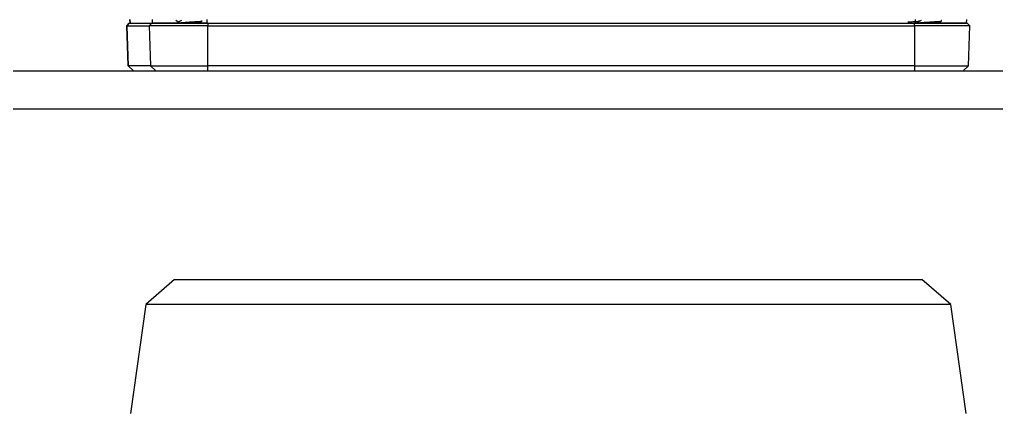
# Model space of a CAD drawing. Header units: millimetres. Extents: x 0 to 297, y 0 to 210.
# Drawn here: x 145.04 to 157.89, y 181.12 to 186.3 of the extents above; entities that cross this region are included whole.
import ezdxf

# ---------------------------------------------------------------- set-up
doc = ezdxf.new("R2010")
doc.units = ezdxf.units.MM
doc.layers.add('图框', color=7, linetype='Continuous')
doc.dimstyles.new('SLDDIMSTYLE0', dxfattribs={"dimtxt": 0.18, "dimasz": 1.016, "dimexe": 0, "dimexo": 0.0625, "dimgap": 0, "dimtad": 0, "dimtih": 1, "dimtoh": 1, "dimdec": 0, "dimrnd": 1e-09, "dimzin": 0, "dimdsep": 46, "dimtxsty": 'Standard', "dimblk1": 'DOT', "dimblk2": 'DOT', "dimsah": 1, "dimcen": 0.09, "dimadec": 0, "dimazin": 0, "dimtfac": 1.016, "dimtdec": 0, "dimtofl": 0, "dimtmove": 0, "dimatfit": 3, "dimldrblk": 'DOT', "dimfxl": 1, "dimfrac": 2, "dimtolj": 1, "dimtzin": 0, "dimarcsym": 0})

# ---------------------------------------------------------------- blocks, each defined once
blk = doc.blocks.new('_Dot')
at = {"color": 0, "linetype": 'ByBlock', "lineweight": -2}
blk.add_line((-0.5, 0), (-1, 0), dxfattribs=at)
at = {"color": 0, "linetype": 'ByBlock', "const_width": 0.5}
blk.add_lwpolyline([(-0.25, 0, 1), (0.25, 0, 1)], format="xyb", close=True, dxfattribs=at)

msp = doc.modelspace()

# ---------------------------------------------------------------- linework, layer by layer
at = {"color": 7, "linetype": 'Continuous', "lineweight": 25}
for p, q in [((146.485, 186.253), (146.453, 186.22)), ((146.453, 186.22), (146.472, 185.695)), ((146.454, 186.22), (146.453, 186.22)), ((146.454, 186.22), (146.486, 186.253)), ((146.454, 186.22), (146.75, 186.22)), ((146.472, 185.695), (146.454, 186.22)), ((146.486, 186.253), (146.782, 186.253)), ((146.494, 186.303), (146.497, 186.253)), ((146.497, 186.253), (146.494, 186.303)), ((146.782, 186.253), (146.75, 186.22)), ((147.522, 186.22), (146.75, 186.22)), ((146.75, 186.22), (146.768, 185.695)), ((146.782, 186.253), (146.794, 186.253)), ((147.521, 186.253), (146.782, 186.253)), ((146.794, 186.253), (146.791, 186.303)), ((147.119, 186.278), (147.098, 186.29)), ((147.447, 186.288), (147.444, 186.289)), ((147.466, 186.253), (147.483, 186.253)), ((147.512, 186.253), (147.513, 186.303)), ((147.521, 186.253), (147.512, 186.253)), ((147.521, 186.253), (147.522, 186.22)), ((147.521, 186.253), (156.816, 186.253)), ((147.522, 185.695), (147.522, 186.22)), ((147.522, 186.22), (156.817, 186.22)), ((156.817, 186.22), (156.816, 186.253)), ((157.51, 186.253), (156.816, 186.253)), ((156.824, 186.253), (156.817, 186.253)), ((156.817, 186.22), (156.817, 185.695)), ((157.542, 186.22), (156.817, 186.22)), ((156.824, 186.303), (156.824, 186.253)), ((157.175, 186.288), (157.172, 186.289)), ((157.499, 186.253), (157.502, 186.303)), ((157.542, 186.22), (157.51, 186.253)), ((157.524, 185.695), (157.542, 186.22)), ((146.472, 185.695), (146.541, 185.628)), ((146.768, 185.695), (146.472, 185.695)), ((146.541, 185.628), (146.472, 185.695)), ((146.472, 185.695), (146.472, 185.695)), ((146.768, 185.695), (147.522, 185.695)), ((146.768, 185.695), (146.837, 185.628)), ((147.519, 185.628), (147.522, 185.695)), ((156.817, 185.695), (147.522, 185.695)), ((156.817, 185.695), (156.815, 185.628)), ((156.817, 185.695), (157.524, 185.695)), ((157.455, 185.628), (157.524, 185.695)), ((141.998, 185.628), (161.998, 185.628)), ((141.998, 185.128), (161.998, 185.128)), ((147.083, 182.88), (146.704, 182.55)), ((147.083, 182.88), (156.912, 182.88)), ((157.292, 182.55), (156.912, 182.88)), ((146.704, 182.55), (146.502, 181.117)), ((157.292, 182.55), (146.704, 182.55)), ((157.493, 181.117), (157.292, 182.55))]:
    msp.add_line(p, q, dxfattribs=at)
for points in [[(146.794, 186.253), (146.807, 186.253), (146.834, 186.253), (147.002, 186.253), (147.238, 186.253), (147.421, 186.253), (147.512, 186.253)], [(156.824, 186.253), (156.915, 186.253), (157.097, 186.253), (157.322, 186.253), (157.476, 186.253), (157.491, 186.253), (157.499, 186.253)]]:
    msp.add_open_spline(points, degree=3, dxfattribs=at)
for points, knots in [([(147.173, 186.289), (147.163, 186.283), (147.143, 186.272), (147.123, 186.26), (147.113, 186.255)], [0, 0, 0, 0, 0.499298, 1, 1, 1, 1]), ([(147.115, 186.255), (147.118, 186.256), (147.124, 186.258), (147.162, 186.262), (147.219, 186.267), (147.285, 186.271), (147.35, 186.275), (147.404, 186.279), (147.438, 186.283), (147.442, 186.285), (147.443, 186.286)], [0, 0, 0, 0, 0.107061, 0.24164, 0.376268, 0.510777, 0.645457, 0.779927, 0.914621, 1, 1, 1, 1]), ([(147.136, 186.268), (147.132, 186.27), (147.127, 186.273), (147.122, 186.276), (147.121, 186.277)], [0, 0, 0, 0, 0.8244, 1, 1, 1, 1]), ([(147.387, 186.252), (147.397, 186.257), (147.416, 186.269), (147.436, 186.28), (147.446, 186.286)], [0, 0, 0, 0, 0.49882, 1, 1, 1, 1]), ([(156.726, 186.271), (156.746, 186.272), (156.788, 186.275), (156.841, 186.279), (156.874, 186.283), (156.878, 186.285), (156.879, 186.286)], [0, 0, 0, 0, 0.2611792, 0.5413973, 0.8220818, 1, 1, 1, 1]), ([(156.901, 186.289), (156.891, 186.283), (156.871, 186.272), (156.851, 186.26), (156.841, 186.255)], [0, 0, 0, 0, 0.499298, 1, 1, 1, 1]), ([(156.844, 186.255), (156.847, 186.256), (156.853, 186.258), (156.891, 186.262), (156.947, 186.267), (157.013, 186.271), (157.079, 186.275), (157.133, 186.279), (157.166, 186.283), (157.17, 186.285), (157.171, 186.286)], [0, 0, 0, 0, 0.107061, 0.24164, 0.376268, 0.510777, 0.645457, 0.779927, 0.914621, 1, 1, 1, 1]), ([(156.85, 186.267), (156.851, 186.268), (156.859, 186.273), (156.867, 186.277), (156.875, 186.282)], [0, 0, 0, 0, 0.101594, 1, 1, 1, 1]), ([(157.115, 186.252), (157.125, 186.257), (157.145, 186.269), (157.164, 186.28), (157.174, 186.286)], [0, 0, 0, 0, 0.4988196, 1, 1, 1, 1])]:
    msp.add_open_spline(points, degree=3, knots=knots, dxfattribs=at)

# ---------------------------------------------------------------- leaders
at = {"layer": '图框'}
msp.add_leader([(152.311, 193.661), (104.258, 185.115)], dimstyle='SLDDIMSTYLE0', dxfattribs=at)

doc.saveas('drawing.dxf')
